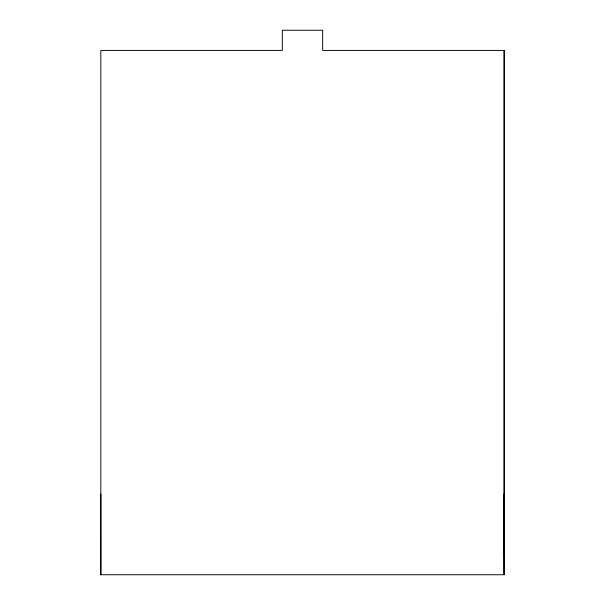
<?xml version="1.0" encoding="UTF-8"?>
<svg xmlns="http://www.w3.org/2000/svg" width="605" height="605" viewBox="0 0 605 605"><rect width="100%" height="100%" fill="white"/><g stroke="black" fill="none" stroke-linecap="round" stroke-linejoin="round"><path stroke-width="0.91" d="M100.831 574.75L100.831 50.419L282.331 50.419L282.331 30.25L322.669 30.25L322.669 50.419L504.169 50.419L504.162 574.75L100.838 574.75L100.831 494.081M504.169 50.419L504.162 574.75L503.806 494.081"/></g></svg>
